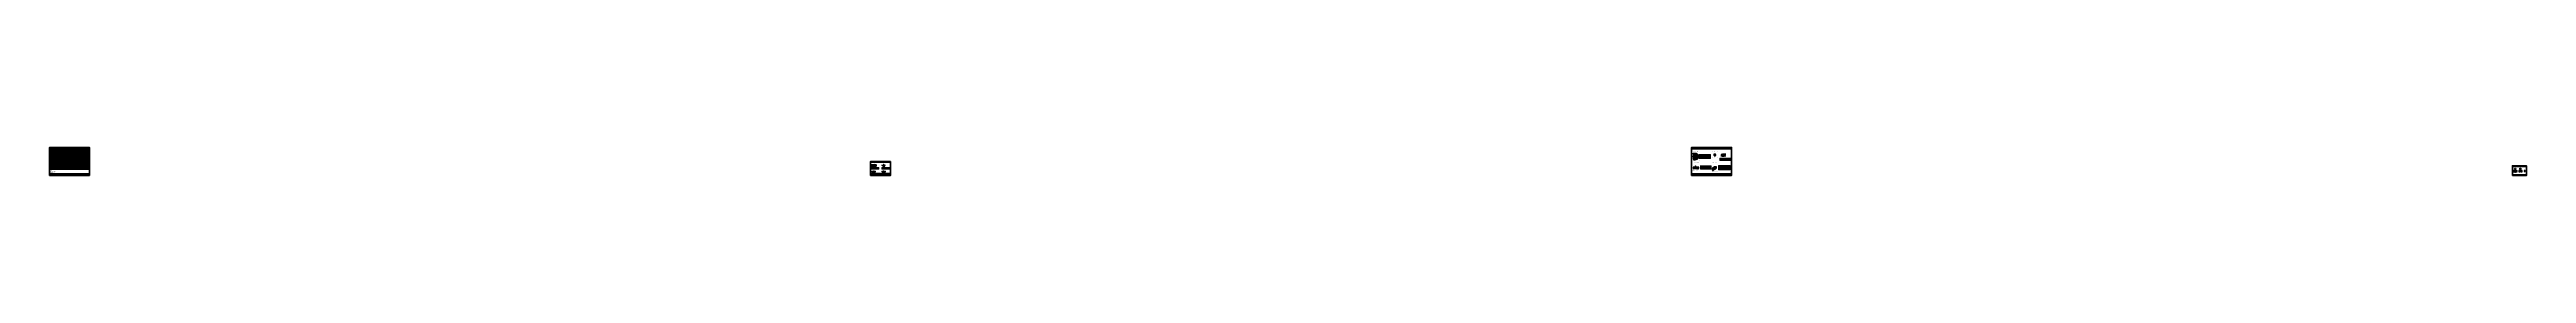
# Model space of a CAD drawing. Header units: millimetres. Extents: x 50 to 612415, y 2 to 4150.
# Drawn here: x 420005 to 456208, y 2 to 415 of the extents above; entities that cross this region are included whole.
import ezdxf

# ---------------------------------------------------------------- set-up
doc = ezdxf.new("R2010")
doc.units = ezdxf.units.MM
doc.linetypes.add('CENTER', pattern=[5.08, 3.175, -0.635, 0.635, -0.635])
doc.linetypes.add('DASHED', pattern=[1.524, 1.27, -0.254])
for name, color, linetype, lineweight in [('CENTER', 8, 'CENTER', 13), ('DIM', 7, 'Continuous', 13), ('FRAME', 7, 'Continuous', 35), ('HATCH', 8, 'Continuous', 9), ('HIDDEN', 8, 'DASHED', 13), ('NOTE', 7, 'Continuous', 18), ('OUTLINE', 7, 'Continuous', 25)]:
    doc.layers.add(name, color=color, linetype=linetype, lineweight=lineweight)
doc.styles.add('CN', font='Arial Unicode.ttf')
doc.dimstyles.new('D0_5_A2', dxfattribs={"dimtxt": 1.8, "dimasz": 1.1, "dimexe": 0.6, "dimexo": 0.5, "dimgap": 0.4, "dimtad": 1, "dimdsep": 46, "dimtxsty": 'CN', "dimcen": 2.5, "dimclrd": 7, "dimclre": 7, "dimclrt": 7, "dimazin": 3, "dimtfac": 1, "dimtmove": 0, "dimatfit": 3})
doc.dimstyles.new('D0_5_A3', dxfattribs={"dimtxt": 1.6, "dimasz": 1.1, "dimexe": 0.6, "dimexo": 0.5, "dimgap": 0.4, "dimtad": 1, "dimdsep": 46, "dimtxsty": 'CN', "dimcen": 2.5, "dimclrd": 7, "dimclre": 7, "dimclrt": 7, "dimazin": 3, "dimtfac": 1, "dimtmove": 0, "dimatfit": 3})
doc.dimstyles.new('D1_A2', dxfattribs={"dimtxt": 3.6, "dimasz": 2.2, "dimexe": 1.2, "dimexo": 1, "dimgap": 0.8, "dimtad": 1, "dimdsep": 46, "dimtxsty": 'CN', "dimcen": 2.5, "dimclrd": 7, "dimclre": 7, "dimclrt": 7, "dimazin": 3, "dimtfac": 1, "dimtmove": 0, "dimatfit": 3})

msp = doc.modelspace()

# ---------------------------------------------------------------- hatches: boundary and pattern name
at = {"layer": 'HATCH'}
h = msp.add_hatch(dxfattribs=at)
h.set_pattern_fill('ANSI31', scale=0.35, angle=45)
h.paths.add_polyline_path([(432016, 143), (432045, 143), (432045, 161), (432016, 161)])
h = msp.add_hatch(dxfattribs=at)
h.set_pattern_fill('ANSI31', scale=0.35, angle=45)
h.paths.add_polyline_path([(432025, 59.5), (432047.5, 59.5), (432047.5, 61.5), (432025, 61.5)])
h = msp.add_hatch(dxfattribs=at)
h.set_pattern_fill('ANSI31', scale=0.35, angle=135)
h.paths.add_polyline_path([(432025, 58.5), (432047.5, 58.5), (432047.5, 59.5), (432025, 59.5)])
h = msp.add_hatch(dxfattribs=at)
h.set_pattern_fill('ANSI31', scale=0.35, angle=45)
h.paths.add_polyline_path([(432025, 57), (432047.5, 57), (432047.5, 58.5), (432025, 58.5)])
h = msp.add_hatch(dxfattribs=at)
h.set_pattern_fill('ANSI31', scale=0.35, angle=135)
h.paths.add_polyline_path([(432026, 140), (432047.5, 140), (432047.5, 143), (432026, 143)])
h = msp.add_hatch(dxfattribs=at)
h.set_pattern_fill('ANSI31', scale=0.35, angle=45)
h.paths.add_polyline_path([(432045, 157), (432057, 157), (432057, 161), (432045, 161)])
h = msp.add_hatch(dxfattribs=at)
h.set_pattern_fill('ANSI31', scale=0.35, angle=45)
h.paths.add_polyline_path([(432045, 155), (432045.75, 155), (432045.75, 157), (432045, 157)])
h = msp.add_hatch(dxfattribs=at)
h.set_pattern_fill('ANSI31', scale=0.35, angle=135)
h.paths.add_polyline_path([(432054.5, 140), (432076, 140), (432076, 143), (432054.5, 143)])
h = msp.add_hatch(dxfattribs=at)
h.set_pattern_fill('ANSI31', scale=0.35, angle=45)
h.paths.add_polyline_path([(432054.5, 59.5), (432077, 59.5), (432077, 61.5), (432054.5, 61.5)])
h = msp.add_hatch(dxfattribs=at)
h.set_pattern_fill('ANSI31', scale=0.35, angle=135)
h.paths.add_polyline_path([(432054.5, 58.5), (432077, 58.5), (432077, 59.5), (432054.5, 59.5)])
h = msp.add_hatch(dxfattribs=at)
h.set_pattern_fill('ANSI31', scale=0.35, angle=45)
h.paths.add_polyline_path([(432054.5, 57), (432077, 57), (432077, 58.5), (432054.5, 58.5)])
h = msp.add_hatch(dxfattribs=at)
h.set_pattern_fill('ANSI31', scale=0.35, angle=45)
h.paths.add_polyline_path([(432056.25, 155), (432057, 155), (432057, 157), (432056.25, 157)])
h = msp.add_hatch(dxfattribs=at)
h.set_pattern_fill('ANSI31', scale=0.35, angle=45)
h.paths.add_polyline_path([(432057, 143), (432086, 143), (432086, 161), (432057, 161)])
h = msp.add_hatch(dxfattribs=at)
h.set_pattern_fill('ANSI31', scale=0.35, angle=135)
h.paths.add_polyline_path([(432170, 59), (432192.5, 59), (432192.5, 62), (432170, 62)])
h = msp.add_hatch(dxfattribs=at)
h.set_pattern_fill('ANSI31', scale=0.35, angle=45)
h.paths.add_polyline_path([(432170, 57), (432192.5, 57), (432192.5, 59), (432170, 59)])
h = msp.add_hatch(dxfattribs=at)
h.set_pattern_fill('ANSI31', scale=0.35, angle=45)
h.paths.add_polyline_path([(432176, 149), (432190.75, 149), (432190.75, 150.5), (432176, 150.5)])
h = msp.add_hatch(dxfattribs=at)
h.set_pattern_fill('ANSI31', scale=0.35, angle=135)
h.paths.add_polyline_path([(432199.5, 59), (432222, 59), (432222, 62), (432199.5, 62)])
h = msp.add_hatch(dxfattribs=at)
h.set_pattern_fill('ANSI31', scale=0.35, angle=45)
h.paths.add_polyline_path([(432199.5, 57), (432222, 57), (432222, 59), (432199.5, 59)])
h = msp.add_hatch(dxfattribs=at)
h.set_pattern_fill('ANSI31', scale=0.35, angle=45)
h.paths.add_polyline_path([(432201.25, 149), (432216, 149), (432216, 150.5), (432201.25, 150.5)])
h = msp.add_hatch(dxfattribs=at)
h.set_pattern_fill('ANSI31', scale=0.7, angle=45)
h.paths.add_polyline_path([(444027, 113.5), (444055.2, 113.5), (444055.2, 125), (444027, 125)])
h = msp.add_hatch(dxfattribs=at)
h.set_pattern_fill('ANSI31', scale=0.7, angle=45)
h.paths.add_polyline_path([(444027, 107), (444067, 107), (444067, 113.5), (444027, 113.5)])
h = msp.add_hatch(dxfattribs=at)
h.set_pattern_fill('ANSI31', scale=0.7, angle=45)
h.paths.add_polyline_path([(444065.2, 113.5), (444067, 113.5), (444067, 125), (444065.2, 125)])
h = msp.add_hatch(dxfattribs=at)
h.set_pattern_fill('ANSI31', scale=0.7, angle=45)
h.paths.add_polyline_path([(444069, 113.5), (444070.8, 113.5), (444070.8, 125), (444069, 125)])
h = msp.add_hatch(dxfattribs=at)
h.set_pattern_fill('ANSI31', scale=0.7, angle=45)
h.paths.add_polyline_path([(444069, 107), (444109, 107), (444109, 113.5), (444069, 113.5)])
h = msp.add_hatch(dxfattribs=at)
h.set_pattern_fill('ANSI31', scale=0.7, angle=45)
h.paths.add_polyline_path([(444080.8, 113.5), (444109, 113.5), (444109, 125), (444080.8, 125)])
h = msp.add_hatch(dxfattribs=at)
h.set_pattern_fill('ANSI31', scale=0.7, angle=135)
h.paths.add_polyline_path([(444328, 109.5), (444352, 109.5), (444352, 111.73), (444328, 111.73)])
h = msp.add_hatch(dxfattribs=at)
h.set_pattern_fill('ANSI31', scale=0.7, angle=45)
h.paths.add_polyline_path([(444433, 292), (444495, 292), (444495, 293.5), (444433, 293.5)])
h = msp.add_hatch(dxfattribs=at)
h.set_pattern_fill('ANSI31', scale=0.7, angle=135)
h.paths.add_polyline_path([(444492, 309.8), (444504, 309.8), (444504, 311.3), (444492, 311.3)])
h = msp.add_hatch(dxfattribs=at)
h.set_pattern_fill('ANSI31', scale=0.35, angle=135)
h.paths.add_polyline_path([(456017, 60), (456035, 60), (456035, 78), (456017, 78)])
h = msp.add_hatch(dxfattribs=at)
h.set_pattern_fill('ANSI31', scale=0.35, angle=45)
h.paths.add_polyline_path([(456036, 62), (456035, 62), (456035, 78), (456033, 78), (456033, 80), (456036, 80)])
h = msp.add_hatch(dxfattribs=at)
h.set_pattern_fill('ANSI31', scale=0.35, angle=45)
h.paths.add_polyline_path([(456048, 62), (456049, 62), (456049, 78), (456051, 78), (456051, 80), (456048, 80)])
h = msp.add_hatch(dxfattribs=at)
h.set_pattern_fill('ANSI31', scale=0.35, angle=135)
h.paths.add_polyline_path([(456049, 60), (456067, 60), (456067, 78), (456049, 78)])
h = msp.add_hatch(dxfattribs=at)
h.set_pattern_fill('ANSI31', scale=0.35, angle=135)
h.paths.add_polyline_path([(456094, 60), (456112, 60), (456112, 78), (456094, 78)])
h = msp.add_hatch(dxfattribs=at)
h.set_pattern_fill('ANSI31', scale=0.35, angle=45)
h.paths.add_polyline_path([(456113, 62), (456112, 62), (456112, 78), (456110, 78), (456110, 80), (456113, 80)])
h = msp.add_hatch(dxfattribs=at)
h.set_pattern_fill('ANSI31', scale=0.35, angle=45)
h.paths.add_polyline_path([(456125, 62), (456126, 62), (456126, 78), (456128, 78), (456128, 80), (456125, 80)])
h = msp.add_hatch(dxfattribs=at)
h.set_pattern_fill('ANSI31', scale=0.35, angle=135)
h.paths.add_polyline_path([(456126, 60), (456144, 60), (456144, 78), (456126, 78)])

# ---------------------------------------------------------------- linework, layer by layer
at = {"layer": 'CENTER'}
for p, q in [((432008.5, 147), (432093.5, 147)), ((432019.5, 61), (432082.5, 61)), ((432051, 124.5), (432051, 169.5)), ((432051, 48.5), (432051, 73.5)), ((432164.5, 61), (432227.5, 61)), ((432167, 153), (432225, 153)), ((432175, 148), (432217, 148)), ((432196, 138), (432196, 168)), ((432196, 48.5), (432196, 73.5)), ((444019, 282.5), (444085, 282.5)), ((444052, 238), (444052, 327)), ((444060.2, 104), (444060.2, 135)), ((444075.8, 104), (444075.8, 135)), ((444315.5, 98.5), (444327.5, 98.5)), ((444315.5, 85.5), (444327.5, 85.5)), ((444324, 302), (444366, 302)), ((444345, 281), (444345, 323)), ((444502, 284), (444502, 322)), ((456014, 71), (456070, 71)), ((456028, 103), (456056, 103)), ((456042, 89), (456042, 117)), ((456042, 54), (456042, 88)), ((456091, 71), (456147, 71)), ((456105, 103), (456133, 103)), ((456119, 89), (456119, 117)), ((456119, 54), (456119, 88)), ((456181, 57), (456181, 86))]:
    msp.add_line(p, q, dxfattribs=at)
at = {"layer": 'DIM'}
for points in [[(420015, 377.5), (420044, 377.5), (420044, 388), (420015, 388)], [(420015, 367), (420044, 367), (420044, 377.5), (420015, 377.5)], [(420015, 356.5), (420044, 356.5), (420044, 367), (420015, 367)], [(420044, 377.5), (420155, 377.5), (420155, 388), (420044, 388)], [(420044, 367), (420155, 367), (420155, 377.5), (420044, 377.5)], [(420044, 356.5), (420155, 356.5), (420155, 367), (420044, 367)], [(420155, 377.5), (420326, 377.5), (420326, 388), (420155, 388)], [(420155, 367), (420326, 367), (420326, 377.5), (420155, 377.5)], [(420155, 356.5), (420326, 356.5), (420326, 367), (420155, 367)], [(420326, 377.5), (420360, 377.5), (420360, 388), (420326, 388)], [(420326, 367), (420360, 367), (420360, 377.5), (420326, 377.5)], [(420326, 356.5), (420360, 356.5), (420360, 367), (420326, 367)], [(420360, 377.5), (420395, 377.5), (420395, 388), (420360, 388)], [(420360, 367), (420395, 367), (420395, 377.5), (420360, 377.5)], [(420360, 356.5), (420395, 356.5), (420395, 367), (420360, 367)], [(420395, 377.5), (420574, 377.5), (420574, 388), (420395, 388)], [(420395, 367), (420574, 367), (420574, 377.5), (420395, 377.5)], [(420395, 356.5), (420574, 356.5), (420574, 367), (420395, 367)], [(420015, 346), (420044, 346), (420044, 356.5), (420015, 356.5)], [(420015, 335.5), (420044, 335.5), (420044, 346), (420015, 346)], [(420015, 325), (420044, 325), (420044, 335.5), (420015, 335.5)], [(420015, 314.5), (420044, 314.5), (420044, 325), (420015, 325)], [(420015, 304), (420044, 304), (420044, 314.5), (420015, 314.5)], [(420015, 293.5), (420044, 293.5), (420044, 304), (420015, 304)], [(420015, 283), (420044, 283), (420044, 293.5), (420015, 293.5)], [(420015, 272.5), (420044, 272.5), (420044, 283), (420015, 283)], [(420015, 262), (420044, 262), (420044, 272.5), (420015, 272.5)], [(420015, 251.5), (420044, 251.5), (420044, 262), (420015, 262)], [(420015, 241), (420044, 241), (420044, 251.5), (420015, 251.5)], [(420015, 230.5), (420044, 230.5), (420044, 241), (420015, 241)], [(420015, 220), (420044, 220), (420044, 230.5), (420015, 230.5)], [(420015, 209.5), (420044, 209.5), (420044, 220), (420015, 220)], [(420015, 199), (420044, 199), (420044, 209.5), (420015, 209.5)], [(420015, 188.5), (420044, 188.5), (420044, 199), (420015, 199)], [(420015, 178), (420044, 178), (420044, 188.5), (420015, 188.5)], [(420015, 167.5), (420044, 167.5), (420044, 178), (420015, 178)], [(420015, 157), (420044, 157), (420044, 167.5), (420015, 167.5)], [(420015, 146.5), (420044, 146.5), (420044, 157), (420015, 157)], [(420015, 136), (420044, 136), (420044, 146.5), (420015, 146.5)], [(420015, 125.5), (420044, 125.5), (420044, 136), (420015, 136)], [(420015, 115), (420044, 115), (420044, 125.5), (420015, 125.5)], [(420015, 104.5), (420044, 104.5), (420044, 115), (420015, 115)], [(420015, 94), (420044, 94), (420044, 104.5), (420015, 104.5)], [(420044, 346), (420155, 346), (420155, 356.5), (420044, 356.5)], [(420044, 335.5), (420155, 335.5), (420155, 346), (420044, 346)], [(420044, 325), (420155, 325), (420155, 335.5), (420044, 335.5)], [(420044, 314.5), (420155, 314.5), (420155, 325), (420044, 325)], [(420044, 304), (420155, 304), (420155, 314.5), (420044, 314.5)], [(420044, 293.5), (420155, 293.5), (420155, 304), (420044, 304)], [(420044, 283), (420155, 283), (420155, 293.5), (420044, 293.5)], [(420044, 272.5), (420155, 272.5), (420155, 283), (420044, 283)], [(420044, 262), (420155, 262), (420155, 272.5), (420044, 272.5)], [(420044, 251.5), (420155, 251.5), (420155, 262), (420044, 262)], [(420044, 241), (420155, 241), (420155, 251.5), (420044, 251.5)], [(420044, 230.5), (420155, 230.5), (420155, 241), (420044, 241)], [(420044, 220), (420155, 220), (420155, 230.5), (420044, 230.5)], [(420044, 209.5), (420155, 209.5), (420155, 220), (420044, 220)], [(420044, 199), (420155, 199), (420155, 209.5), (420044, 209.5)], [(420044, 188.5), (420155, 188.5), (420155, 199), (420044, 199)], [(420044, 178), (420155, 178), (420155, 188.5), (420044, 188.5)], [(420044, 167.5), (420155, 167.5), (420155, 178), (420044, 178)], [(420044, 157), (420155, 157), (420155, 167.5), (420044, 167.5)], [(420044, 146.5), (420155, 146.5), (420155, 157), (420044, 157)], [(420044, 136), (420155, 136), (420155, 146.5), (420044, 146.5)], [(420044, 125.5), (420155, 125.5), (420155, 136), (420044, 136)], [(420044, 115), (420155, 115), (420155, 125.5), (420044, 125.5)], [(420044, 104.5), (420155, 104.5), (420155, 115), (420044, 115)], [(420044, 94), (420155, 94), (420155, 104.5), (420044, 104.5)], [(420155, 346), (420326, 346), (420326, 356.5), (420155, 356.5)], [(420155, 335.5), (420326, 335.5), (420326, 346), (420155, 346)], [(420155, 325), (420326, 325), (420326, 335.5), (420155, 335.5)], [(420155, 314.5), (420326, 314.5), (420326, 325), (420155, 325)], [(420155, 304), (420326, 304), (420326, 314.5), (420155, 314.5)], [(420155, 293.5), (420326, 293.5), (420326, 304), (420155, 304)], [(420155, 283), (420326, 283), (420326, 293.5), (420155, 293.5)], [(420155, 272.5), (420326, 272.5), (420326, 283), (420155, 283)], [(420155, 262), (420326, 262), (420326, 272.5), (420155, 272.5)], [(420155, 251.5), (420326, 251.5), (420326, 262), (420155, 262)], [(420155, 241), (420326, 241), (420326, 251.5), (420155, 251.5)], [(420155, 230.5), (420326, 230.5), (420326, 241), (420155, 241)], [(420155, 220), (420326, 220), (420326, 230.5), (420155, 230.5)], [(420155, 209.5), (420326, 209.5), (420326, 220), (420155, 220)], [(420155, 199), (420326, 199), (420326, 209.5), (420155, 209.5)], [(420155, 188.5), (420326, 188.5), (420326, 199), (420155, 199)], [(420155, 178), (420326, 178), (420326, 188.5), (420155, 188.5)], [(420155, 167.5), (420326, 167.5), (420326, 178), (420155, 178)], [(420155, 157), (420326, 157), (420326, 167.5), (420155, 167.5)], [(420155, 146.5), (420326, 146.5), (420326, 157), (420155, 157)], [(420155, 136), (420326, 136), (420326, 146.5), (420155, 146.5)], [(420155, 125.5), (420326, 125.5), (420326, 136), (420155, 136)], [(420155, 115), (420326, 115), (420326, 125.5), (420155, 125.5)], [(420155, 104.5), (420326, 104.5), (420326, 115), (420155, 115)], [(420155, 94), (420326, 94), (420326, 104.5), (420155, 104.5)], [(420326, 346), (420360, 346), (420360, 356.5), (420326, 356.5)], [(420326, 335.5), (420360, 335.5), (420360, 346), (420326, 346)], [(420326, 325), (420360, 325), (420360, 335.5), (420326, 335.5)], [(420326, 314.5), (420360, 314.5), (420360, 325), (420326, 325)], [(420326, 304), (420360, 304), (420360, 314.5), (420326, 314.5)], [(420326, 293.5), (420360, 293.5), (420360, 304), (420326, 304)], [(420326, 283), (420360, 283), (420360, 293.5), (420326, 293.5)], [(420326, 272.5), (420360, 272.5), (420360, 283), (420326, 283)], [(420326, 262), (420360, 262), (420360, 272.5), (420326, 272.5)], [(420326, 251.5), (420360, 251.5), (420360, 262), (420326, 262)], [(420326, 241), (420360, 241), (420360, 251.5), (420326, 251.5)], [(420326, 230.5), (420360, 230.5), (420360, 241), (420326, 241)], [(420326, 220), (420360, 220), (420360, 230.5), (420326, 230.5)], [(420326, 209.5), (420360, 209.5), (420360, 220), (420326, 220)], [(420326, 199), (420360, 199), (420360, 209.5), (420326, 209.5)], [(420326, 188.5), (420360, 188.5), (420360, 199), (420326, 199)], [(420326, 178), (420360, 178), (420360, 188.5), (420326, 188.5)], [(420326, 167.5), (420360, 167.5), (420360, 178), (420326, 178)], [(420326, 157), (420360, 157), (420360, 167.5), (420326, 167.5)], [(420326, 146.5), (420360, 146.5), (420360, 157), (420326, 157)], [(420326, 136), (420360, 136), (420360, 146.5), (420326, 146.5)], [(420326, 125.5), (420360, 125.5), (420360, 136), (420326, 136)], [(420326, 115), (420360, 115), (420360, 125.5), (420326, 125.5)], [(420326, 104.5), (420360, 104.5), (420360, 115), (420326, 115)], [(420326, 94), (420360, 94), (420360, 104.5), (420326, 104.5)], [(420360, 346), (420395, 346), (420395, 356.5), (420360, 356.5)], [(420360, 335.5), (420395, 335.5), (420395, 346), (420360, 346)], [(420360, 325), (420395, 325), (420395, 335.5), (420360, 335.5)], [(420360, 314.5), (420395, 314.5), (420395, 325), (420360, 325)], [(420360, 304), (420395, 304), (420395, 314.5), (420360, 314.5)], [(420360, 293.5), (420395, 293.5), (420395, 304), (420360, 304)], [(420360, 283), (420395, 283), (420395, 293.5), (420360, 293.5)], [(420360, 272.5), (420395, 272.5), (420395, 283), (420360, 283)], [(420360, 262), (420395, 262), (420395, 272.5), (420360, 272.5)], [(420360, 251.5), (420395, 251.5), (420395, 262), (420360, 262)], [(420360, 241), (420395, 241), (420395, 251.5), (420360, 251.5)], [(420360, 230.5), (420395, 230.5), (420395, 241), (420360, 241)], [(420360, 220), (420395, 220), (420395, 230.5), (420360, 230.5)], [(420360, 209.5), (420395, 209.5), (420395, 220), (420360, 220)], [(420360, 199), (420395, 199), (420395, 209.5), (420360, 209.5)], [(420360, 188.5), (420395, 188.5), (420395, 199), (420360, 199)], [(420360, 178), (420395, 178), (420395, 188.5), (420360, 188.5)], [(420360, 167.5), (420395, 167.5), (420395, 178), (420360, 178)], [(420360, 157), (420395, 157), (420395, 167.5), (420360, 167.5)], [(420360, 146.5), (420395, 146.5), (420395, 157), (420360, 157)], [(420360, 136), (420395, 136), (420395, 146.5), (420360, 146.5)], [(420360, 125.5), (420395, 125.5), (420395, 136), (420360, 136)], [(420360, 115), (420395, 115), (420395, 125.5), (420360, 125.5)], [(420360, 104.5), (420395, 104.5), (420395, 115), (420360, 115)], [(420360, 94), (420395, 94), (420395, 104.5), (420360, 104.5)], [(420395, 346), (420574, 346), (420574, 356.5), (420395, 356.5)], [(420395, 335.5), (420574, 335.5), (420574, 346), (420395, 346)], [(420395, 325), (420574, 325), (420574, 335.5), (420395, 335.5)], [(420395, 314.5), (420574, 314.5), (420574, 325), (420395, 325)], [(420395, 304), (420574, 304), (420574, 314.5), (420395, 314.5)], [(420395, 293.5), (420574, 293.5), (420574, 304), (420395, 304)], [(420395, 283), (420574, 283), (420574, 293.5), (420395, 293.5)], [(420395, 272.5), (420574, 272.5), (420574, 283), (420395, 283)], [(420395, 262), (420574, 262), (420574, 272.5), (420395, 272.5)], [(420395, 251.5), (420574, 251.5), (420574, 262), (420395, 262)], [(420395, 241), (420574, 241), (420574, 251.5), (420395, 251.5)], [(420395, 230.5), (420574, 230.5), (420574, 241), (420395, 241)], [(420395, 220), (420574, 220), (420574, 230.5), (420395, 230.5)], [(420395, 209.5), (420574, 209.5), (420574, 220), (420395, 220)], [(420395, 199), (420574, 199), (420574, 209.5), (420395, 209.5)], [(420395, 188.5), (420574, 188.5), (420574, 199), (420395, 199)], [(420395, 178), (420574, 178), (420574, 188.5), (420395, 188.5)], [(420395, 167.5), (420574, 167.5), (420574, 178), (420395, 178)], [(420395, 157), (420574, 157), (420574, 167.5), (420395, 167.5)], [(420395, 146.5), (420574, 146.5), (420574, 157), (420395, 157)], [(420395, 136), (420574, 136), (420574, 146.5), (420395, 146.5)], [(420395, 125.5), (420574, 125.5), (420574, 136), (420395, 136)], [(420395, 115), (420574, 115), (420574, 125.5), (420395, 125.5)], [(420395, 104.5), (420574, 104.5), (420574, 115), (420395, 115)], [(420395, 94), (420574, 94), (420574, 104.5), (420395, 104.5)], [(432016, 114.5), (432053, 114.5), (432053, 119), (432016, 119)], [(432016, 110), (432053, 110), (432053, 114.5), (432016, 114.5)], [(432016, 105.5), (432053, 105.5), (432053, 110), (432016, 110)], [(432016, 101), (432053, 101), (432053, 105.5), (432016, 105.5)], [(432016, 96.5), (432053, 96.5), (432053, 101), (432016, 101)], [(432019, 33.5), (432055, 33.5), (432055, 38), (432019, 38)], [(432019, 29), (432055, 29), (432055, 33.5), (432019, 33.5)], [(432019, 24.5), (432055, 24.5), (432055, 29), (432019, 29)], [(432019, 20), (432055, 20), (432055, 24.5), (432019, 24.5)], [(432053, 114.5), (432127, 114.5), (432127, 119), (432053, 119)], [(432053, 110), (432127, 110), (432127, 114.5), (432053, 114.5)], [(432053, 105.5), (432127, 105.5), (432127, 110), (432053, 110)], [(432053, 101), (432127, 101), (432127, 105.5), (432053, 105.5)], [(432053, 96.5), (432127, 96.5), (432127, 101), (432053, 101)], [(432055, 33.5), (432148, 33.5), (432148, 38), (432055, 38)], [(432055, 29), (432148, 29), (432148, 33.5), (432055, 33.5)], [(432055, 24.5), (432148, 24.5), (432148, 29), (432055, 29)], [(432055, 20), (432148, 20), (432148, 24.5), (432055, 24.5)], [(432164, 33.5), (432200, 33.5), (432200, 38), (432164, 38)], [(432164, 29), (432200, 29), (432200, 33.5), (432164, 33.5)], [(432164, 24.5), (432200, 24.5), (432200, 29), (432164, 29)], [(432164, 20), (432200, 20), (432200, 24.5), (432164, 24.5)], [(432172, 114.5), (432209, 114.5), (432209, 119), (432172, 119)], [(432172, 110), (432209, 110), (432209, 114.5), (432172, 114.5)], [(432172, 105.5), (432209, 105.5), (432209, 110), (432172, 110)], [(432172, 101), (432209, 101), (432209, 105.5), (432172, 105.5)], [(432172, 96.5), (432209, 96.5), (432209, 101), (432172, 101)], [(432200, 33.5), (432293, 33.5), (432293, 38), (432200, 38)], [(432200, 29), (432293, 29), (432293, 33.5), (432200, 33.5)], [(432200, 24.5), (432293, 24.5), (432293, 29), (432200, 29)], [(432200, 20), (432293, 20), (432293, 24.5), (432200, 24.5)], [(432209, 114.5), (432290, 114.5), (432290, 119), (432209, 119)], [(432209, 110), (432290, 110), (432290, 114.5), (432209, 114.5)], [(432209, 105.5), (432290, 105.5), (432290, 110), (432209, 110)], [(432209, 101), (432290, 101), (432290, 105.5), (432209, 105.5)], [(432209, 96.5), (432290, 96.5), (432290, 101), (432209, 101)], [(444113, 298), (444170, 298), (444170, 309), (444113, 309)], [(444113, 287), (444170, 287), (444170, 298), (444113, 298)], [(444113, 276), (444170, 276), (444170, 287), (444113, 287)], [(444113, 265), (444170, 265), (444170, 276), (444113, 276)], [(444113, 254), (444170, 254), (444170, 265), (444113, 265)], [(444137, 135), (444192, 135), (444192, 145), (444137, 145)], [(444137, 125), (444192, 125), (444192, 135), (444137, 135)], [(444137, 115), (444192, 115), (444192, 125), (444137, 125)], [(444137, 105), (444192, 105), (444192, 115), (444137, 115)], [(444137, 95), (444192, 95), (444192, 105), (444137, 105)], [(444170, 298), (444283, 298), (444283, 309), (444170, 309)], [(444170, 287), (444283, 287), (444283, 298), (444170, 298)], [(444170, 276), (444283, 276), (444283, 287), (444170, 287)], [(444170, 265), (444283, 265), (444283, 276), (444170, 276)], [(444170, 254), (444283, 254), (444283, 265), (444170, 265)], [(444192, 135), (444292, 135), (444292, 145), (444192, 145)], [(444192, 125), (444292, 125), (444292, 135), (444192, 135)], [(444192, 115), (444292, 115), (444292, 125), (444192, 125)], [(444192, 105), (444292, 105), (444292, 115), (444192, 115)], [(444192, 95), (444292, 95), (444292, 105), (444192, 105)], [(444398, 139), (444455, 139), (444455, 149), (444398, 149)], [(444398, 129), (444455, 129), (444455, 139), (444398, 139)], [(444398, 119), (444455, 119), (444455, 129), (444398, 129)], [(444398, 109), (444455, 109), (444455, 119), (444398, 119)], [(444398, 99), (444455, 99), (444455, 109), (444398, 109)], [(444398, 89), (444455, 89), (444455, 99), (444398, 99)], [(444420, 248), (444474, 248), (444474, 257), (444420, 257)], [(444420, 239), (444474, 239), (444474, 248), (444420, 248)], [(444420, 230), (444474, 230), (444474, 239), (444420, 239)], [(444420, 221), (444474, 221), (444474, 230), (444420, 230)], [(444455, 139), (444567, 139), (444567, 149), (444455, 149)], [(444455, 129), (444567, 129), (444567, 139), (444455, 139)], [(444455, 119), (444567, 119), (444567, 129), (444455, 129)], [(444455, 109), (444567, 109), (444567, 119), (444455, 119)], [(444455, 99), (444567, 99), (444567, 109), (444455, 109)], [(444455, 89), (444567, 89), (444567, 99), (444455, 99)], [(444474, 248), (444578, 248), (444578, 257), (444474, 257)], [(444474, 239), (444578, 239), (444578, 248), (444474, 248)], [(444474, 230), (444578, 230), (444578, 239), (444474, 239)], [(444474, 221), (444578, 221), (444578, 230), (444474, 230)]]:
    msp.add_lwpolyline(points, close=True, dxfattribs=at)
at = {"layer": 'FRAME'}
for p, q in [((420005, 395), (420589, 395)), ((444005, 395), (444589, 395)), ((420005, 31), (420589, 31)), ((420115, 5), (420115, 31)), ((420230, 5), (420230, 31)), ((420529, 5), (420529, 31)), ((432002.5, 197.5), (432294.5, 197.5)), ((432002.5, 15.5), (432294.5, 15.5)), ((432057.5, 2.5), (432057.5, 15.5)), ((432115, 2.5), (432115, 15.5)), ((432264.5, 2.5), (432264.5, 15.5)), ((444005, 31), (444589, 31)), ((444115, 5), (444115, 31)), ((444230, 5), (444230, 31)), ((444529, 5), (444529, 31)), ((456002.5, 136), (456207.5, 136)), ((456002.5, 15.5), (456207.5, 15.5)), ((456057.5, 2.5), (456057.5, 15.5)), ((456115, 2.5), (456115, 15.5)), ((456177.5, 2.5), (456177.5, 15.5))]:
    msp.add_line(p, q, dxfattribs=at)
for points in [[(420005, 5), (420589, 5), (420589, 415), (420005, 415)], [(444005, 5), (444589, 5), (444589, 415), (444005, 415)], [(432002.5, 2.5), (432294.5, 2.5), (432294.5, 207.5), (432002.5, 207.5)], [(456002.5, 2.5), (456207.5, 2.5), (456207.5, 146), (456002.5, 146)]]:
    msp.add_lwpolyline(points, close=True, dxfattribs=at)
at = {"layer": 'HIDDEN'}
for p, q in [((432048, 143), (432048, 155)), ((432054, 143), (432054, 155))]:
    msp.add_line(p, q, dxfattribs=at)
for centre, radius in [((444345, 302), 14), ((456119, 103), 6)]:
    msp.add_circle(centre, radius, dxfattribs=at)
at = {"layer": 'OUTLINE'}
msp.add_line((444060.2, 125), (444075.8, 125), dxfattribs=at)
for points in [[(432016, 143), (432045, 143), (432045, 161), (432016, 161)], [(432025, 59.5), (432047.5, 59.5), (432047.5, 61.5), (432025, 61.5)], [(432025, 58.5), (432047.5, 58.5), (432047.5, 59.5), (432025, 59.5)], [(432025, 57), (432047.5, 57), (432047.5, 58.5), (432025, 58.5)], [(432026, 140), (432047.5, 140), (432047.5, 143), (432026, 143)], [(432045, 157), (432057, 157), (432057, 161), (432045, 161)], [(432045, 155), (432045.75, 155), (432045.75, 157), (432045, 157)], [(432045, 143), (432057, 143), (432057, 155), (432045, 155)], [(432045, 138.4), (432057, 138.4), (432057, 140), (432045, 140)], [(432046, 132.4), (432056, 132.4), (432056, 138.4), (432046, 138.4)], [(432046, 61.5), (432056, 61.5), (432056, 65.5), (432046, 65.5)], [(432046.75, 52), (432055.25, 52), (432055.25, 57), (432046.75, 57)], [(432048, 138.4), (432054, 138.4), (432054, 150.4), (432048, 150.4)], [(432048.5, 61), (432053.5, 61), (432053.5, 65), (432048.5, 65)], [(432049.05, 57), (432052.95, 57), (432052.95, 61), (432049.05, 61)], [(432054.5, 140), (432076, 140), (432076, 143), (432054.5, 143)], [(432054.5, 59.5), (432077, 59.5), (432077, 61.5), (432054.5, 61.5)], [(432054.5, 58.5), (432077, 58.5), (432077, 59.5), (432054.5, 59.5)], [(432054.5, 57), (432077, 57), (432077, 58.5), (432054.5, 58.5)], [(432056.25, 155), (432057, 155), (432057, 157), (432056.25, 157)], [(432057, 143), (432086, 143), (432086, 161), (432057, 161)], [(432170, 59), (432192.5, 59), (432192.5, 62), (432170, 62)], [(432170, 57), (432192.5, 57), (432192.5, 59), (432170, 59)], [(432176, 149), (432190.75, 149), (432190.75, 150.5), (432176, 150.5)], [(432186, 143), (432206, 143), (432206, 149), (432186, 149)], [(432189, 150.5), (432203, 150.5), (432203, 157), (432189, 157)], [(432191, 62), (432201, 62), (432201, 66), (432191, 66)], [(432191.75, 52), (432200.25, 52), (432200.25, 57), (432191.75, 57)], [(432192, 149), (432200, 149), (432200, 164), (432192, 164)], [(432193.5, 61), (432198.5, 61), (432198.5, 65), (432193.5, 65)], [(432194.05, 57), (432197.95, 57), (432197.95, 61), (432194.05, 61)], [(432199.5, 59), (432222, 59), (432222, 62), (432199.5, 62)], [(432199.5, 57), (432222, 57), (432222, 59), (432199.5, 59)], [(432201.25, 149), (432216, 149), (432216, 150.5), (432201.25, 150.5)], [(444027, 245), (444077, 245), (444077, 320), (444027, 320)], [(444027, 113.5), (444055.2, 113.5), (444055.2, 125), (444027, 125)], [(444027, 107), (444067, 107), (444067, 113.5), (444027, 113.5)], [(444049, 245), (444055, 245), (444055, 320), (444049, 320)], [(444055.2, 113.5), (444065.2, 113.5), (444065.2, 125), (444055.2, 125)], [(444065.2, 113.5), (444067, 113.5), (444067, 125), (444065.2, 125)], [(444069, 113.5), (444070.8, 113.5), (444070.8, 125), (444069, 125)], [(444069, 107), (444109, 107), (444109, 113.5), (444069, 113.5)], [(444070.8, 113.5), (444080.8, 113.5), (444080.8, 125), (444070.8, 125)], [(444080.8, 113.5), (444109, 113.5), (444109, 125), (444080.8, 125)], [(444310, 77), (444325, 77), (444325, 115), (444310, 115)], [(444325, 79.5), (444327.5, 79.5), (444327.5, 107), (444355, 107), (444355, 109.5), (444325, 109.5)], [(444328, 111.73), (444371, 111.73), (444371, 129.73), (444328, 129.73)], [(444328, 109.5), (444352, 109.5), (444352, 111.73), (444328, 111.73)], [(444355.024, 307.107), (444354.933, 307.282), (444354.839, 307.454), (444354.743, 307.625), (444354.643, 307.794), (444354.541, 307.962), (444354.435, 308.127), (444354.327, 308.291), (444354.215, 308.453), (444354.101, 308.613), (444353.985, 308.77), (444353.865, 308.926), (444353.743, 309.08), (444353.618, 309.231), (444353.49, 309.381), (444353.36, 309.528), (444353.228, 309.672), (444353.093, 309.815), (444352.955, 309.955), (444352.815, 310.093), (444352.672, 310.228), (444352.528, 310.36), (444352.381, 310.49), (444352.231, 310.618), (444352.08, 310.743), (444351.926, 310.865), (444351.77, 310.985), (444351.613, 311.101), (444351.453, 311.215), (444351.291, 311.327), (444351.127, 311.435), (444350.962, 311.541), (444350.794, 311.643), (444350.625, 311.743), (444350.454, 311.839), (444350.282, 311.933), (444350.107, 312.024), (444339.893, 312.024), (444339.718, 311.933), (444339.546, 311.839), (444339.375, 311.743), (444339.206, 311.643), (444339.038, 311.541), (444338.873, 311.435), (444338.709, 311.327), (444338.547, 311.215), (444338.387, 311.101), (444338.23, 310.985), (444338.074, 310.865), (444337.92, 310.743), (444337.769, 310.618), (444337.619, 310.49), (444337.472, 310.36), (444337.328, 310.228), (444337.185, 310.093), (444337.045, 309.955), (444336.907, 309.815), (444336.772, 309.672), (444336.64, 309.528), (444336.51, 309.381), (444336.382, 309.231), (444336.257, 309.08), (444336.135, 308.926), (444336.015, 308.77), (444335.899, 308.613), (444335.785, 308.453), (444335.673, 308.291), (444335.565, 308.127), (444335.459, 307.962), (444335.357, 307.794), (444335.257, 307.625), (444335.161, 307.454), (444335.067, 307.282), (444334.976, 307.107), (444334.976, 296.893), (444335.067, 296.718), (444335.161, 296.546), (444335.257, 296.375), (444335.357, 296.206), (444335.459, 296.038), (444335.565, 295.873), (444335.673, 295.709), (444335.785, 295.547), (444335.899, 295.387), (444336.015, 295.23), (444336.135, 295.074), (444336.257, 294.92), (444336.382, 294.769), (444336.51, 294.619), (444336.64, 294.472), (444336.772, 294.328), (444336.907, 294.185), (444337.045, 294.045), (444337.185, 293.907), (444337.328, 293.772), (444337.472, 293.64), (444337.619, 293.51), (444337.769, 293.382), (444337.92, 293.257), (444338.074, 293.135), (444338.23, 293.015), (444338.387, 292.899), (444338.547, 292.785), (444338.709, 292.673), (444338.873, 292.565), (444339.038, 292.459), (444339.206, 292.357), (444339.375, 292.257), (444339.546, 292.161), (444339.718, 292.067), (444339.893, 291.976), (444350.107, 291.976), (444350.282, 292.067), (444350.454, 292.161), (444350.625, 292.257), (444350.794, 292.357), (444350.962, 292.459), (444351.127, 292.565), (444351.291, 292.673), (444351.453, 292.785), (444351.613, 292.899), (444351.77, 293.015), (444351.926, 293.135), (444352.08, 293.257), (444352.231, 293.382), (444352.381, 293.51), (444352.528, 293.64), (444352.672, 293.772), (444352.815, 293.907), (444352.955, 294.045), (444353.093, 294.185), (444353.228, 294.328), (444353.36, 294.472), (444353.49, 294.619), (444353.618, 294.769), (444353.743, 294.92), (444353.865, 295.074), (444353.985, 295.23), (444354.101, 295.387), (444354.215, 295.547), (444354.327, 295.709), (444354.435, 295.873), (444354.541, 296.038), (444354.643, 296.206), (444354.743, 296.375), (444354.839, 296.546), (444354.933, 296.718), (444355.024, 296.893)], [(444433, 292), (444495, 292), (444495, 293.5), (444433, 293.5)], [(444453, 288), (444481, 288), (444481, 292), (444453, 292)], [(444457, 293.5), (444477, 293.5), (444477, 308.5), (444457, 308.5)], [(444467, 311.5), (444502, 311.5), (444502, 314.5), (444467, 314.5)], [(444492, 309.8), (444504, 309.8), (444504, 311.3), (444492, 311.3)], [(456017, 60), (456035, 60), (456035, 78), (456017, 78)], [(456036, 62), (456035, 62), (456035, 78), (456033, 78), (456033, 80), (456036, 80)], [(456048, 62), (456049, 62), (456049, 78), (456051, 78), (456051, 80), (456048, 80)], [(456049, 60), (456067, 60), (456067, 78), (456049, 78)], [(456094, 60), (456112, 60), (456112, 78), (456094, 78)], [(456110, 80), (456128, 80), (456128, 82), (456110, 82)], [(456113, 62), (456112, 62), (456112, 78), (456110, 78), (456110, 80), (456113, 80)], [(456113, 71.6), (456114.5, 71.6), (456114.5, 80), (456113, 80)], [(456123.5, 71.6), (456125, 71.6), (456125, 80), (456123.5, 80)], [(456125, 62), (456126, 62), (456126, 78), (456128, 78), (456128, 80), (456125, 80)], [(456126, 60), (456144, 60), (456144, 78), (456126, 78)], [(456172, 78), (456190, 78), (456190, 80), (456172, 80)], [(456174, 62), (456188, 62), (456188, 78), (456174, 78)]]:
    msp.add_lwpolyline(points, close=True, dxfattribs=at)
for centre, radius in [((444033, 314.25), 1.9), ((444033, 250.75), 1.9), ((444071, 314.25), 1.9), ((444071, 250.75), 1.9), ((456042, 103), 9), ((456042, 103), 6), ((456119, 103), 9)]:
    msp.add_circle(centre, radius, dxfattribs=at)

# ---------------------------------------------------------------- texts
at = {"layer": 'NOTE', "attachment_point": 1, "style": 'CN'}
for s, insert, char_height, width in [('H01 成品五金｜型号、数量与接口索引', (420010, 410), 4.6, 484), ('本页件 H05/H06/B01/B03 等    |    装配 A03·P18    |    三维 V02·P06 / V04·P09    |    索引 I02·P02', (420012, 399), 3.6, 570), ('件号', (420017, 386), 3.6, 25), ('H01', (420017, 375.5), 3.6, 25), ('H02', (420017, 365), 3.6, 25), ('成品名称', (420046, 386), 3.6, 107), ('薄型调节脚', (420046, 375.5), 3.6, 107), ('M8六角焊接螺母', (420046, 365), 3.6, 107), ('TG-20', (420157, 375.5), 3.6, 167), ('采购型号', (420157, 386), 3.6, 167), ('DIN 929 M8 钢本色', (420157, 365), 3.6, 167), ('每桌', (420328, 386), 3.6, 30), ('8只', (420328, 375.5), 3.6, 30), ('8只', (420328, 365), 3.6, 30), ('图号', (420362, 386), 3.6, 31), ('H02', (420362, 375.5), 3.6, 31), ('H02', (420362, 365), 3.6, 31), ('接口', (420397, 386), 3.6, 175), ('φ20脚盘；外露5', (420397, 375.5), 3.6, 175), ('φ10.5 H11定位孔', (420397, 365), 3.6, 175), ('H01', (420499, 410), 4, 90), ('H03  检修门、工具锁与小翻盖安装接口', (444010, 410), 4.6, 484), ('本页件 H03/H04/H07/H12 等    |    装配 A03·P18    |    三维 V02·P06 / V04·P09    |    索引 I02·P02', (444012, 399), 3.6, 570), ('H03', (444499, 410), 4, 90), ('HW73005-L2000体验桌\\P制作深化 R03', (420010, 26), 3.6, 100), ('孔图与装配说明按本列图号查阅', (420016, 55), 3.6, 553), ('外购件按所列型号，到货首件配装', (420016, 62), 3.6, 553), ('采购控制', (420016, 78), 4.1, 553), ('数量按1张桌；包装量见采购清单', (420016, 69), 3.6, 553), ('H03', (420017, 354.5), 3.6, 25), ('H04', (420017, 344), 3.6, 25), ('H05', (420017, 333.5), 3.6, 25), ('H06', (420017, 323), 3.6, 25), ('H07', (420017, 312.5), 3.6, 25), ('H09', (420017, 302), 3.6, 25), ('H10', (420017, 291.5), 3.6, 25), ('H11', (420017, 281), 3.6, 25), ('H12', (420017, 270.5), 3.6, 25), ('H13', (420017, 260), 3.6, 25), ('H25', (420017, 249.5), 3.6, 25), ('H26', (420017, 239), 3.6, 25), ('H14', (420017, 228.5), 3.6, 25), ('H15', (420017, 218), 3.6, 25), ('H16', (420017, 207.5), 3.6, 25), ('H17', (420017, 197), 3.6, 25), ('H18', (420017, 186.5), 3.6, 25), ('H19', (420017, 176), 3.6, 25), ('H20', (420017, 165.5), 3.6, 25), ('H21', (420017, 155), 3.6, 25), ('B01', (420017, 144.5), 3.6, 25), ('B03', (420017, 134), 3.6, 25), ('H22', (420017, 123.5), 3.6, 25), ('H23', (420017, 113), 3.6, 25), ('H24', (420017, 102.5), 3.6, 25), ('横梁M6连接配套', (420046, 218), 3.6, 107), ('横梁M6焊接螺母', (420046, 207.5), 3.6, 107), ('横梁调整垫片', (420046, 123.5), 3.6, 107), ('小翻盖隐藏桶式铰链', (420046, 312.5), 3.6, 107), ('检修门可脱卸合页', (420046, 354.5), 3.6, 107), ('盒M4连接配套', (420046, 197), 3.6, 107), ('独立防坠索', (420046, 113), 3.6, 107), ('成品过线衬套', (420046, 249.5), 3.6, 107), ('翻盖独立承托角码', (420046, 176), 3.6, 107), ('成品毛刷条', (420046, 144.5), 3.6, 107), ('承托盒白色穿线护口', (420046, 323), 3.6, 107), ('桌面M6机螺钉', (420046, 302), 3.6, 107), ('桌面M6木用嵌入螺母', (420046, 291.5), 3.6, 107), ('承托盒M4焊接螺母', (420046, 186.5), 3.6, 107), ('排插滑拆固定器', (420046, 333.5), 3.6, 107), ('工具转舌锁套件', (420046, 344), 3.6, 107), ('角码木螺钉', (420046, 165.5), 3.6, 107), ('角码软垫', (420046, 155), 3.6, 107), ('毛刷固定木螺钉', (420046, 134), 3.6, 107), ('索端紧固配套', (420046, 102.5), 3.6, 107), ('闲置孔成品盖', (420046, 239), 3.6, 107), ('M6平垫圈', (420046, 281), 3.6, 107), ('M5防脱螺钉', (420046, 260), 3.6, 107), ('M5焊接螺母', (420046, 228.5), 3.6, 107), ('门合页螺钉配套', (420046, 270.5), 3.6, 107), ('单位：mm    比例：1:1\\P日期：2026-10-01', (420120, 26), 3.6, 105), ('WV007880 / φ3×12沉头TX10', (420157, 165.5), 3.6, 167), ('W29338 / DIN988 6×12×1', (420157, 123.5), 3.6, 167), ('429.99.735', (420157, 323), 3.6, 167), ('045.00.332', (420157, 239), 3.6, 167), ('000338aa230623qmaneu / φ3×8', (420157, 134), 3.6, 167), ('SKD30 439612001', (420157, 291.5), 3.6, 167), ('SSC-M5-8', (420157, 260), 3.6, 167), ('SU-30S / 120-030-070', (420157, 176), 3.6, 167), ('GN111.2-150-C-BL', (420157, 113), 3.6, 167), ('CHC-S18BL', (420157, 249.5), 3.6, 167), ('100191 / EAN4260627935185', (420157, 155), 3.6, 167), ('HG-OTA75 / 170-090-942', (420157, 354.5), 3.6, 167), ('MS705-1-1', (420157, 344), 3.6, 167), ('LP332 / 每组2套', (420157, 333.5), 3.6, 167), ('BH104', (420157, 312.5), 3.6, 167), ('M3×8盘头＋M3防松螺母＋M3平垫', (420157, 270.5), 3.6, 167), ('DIN929 M5 钢本色', (420157, 228.5), 3.6, 167), ('DIN929 M6 钢本色', (420157, 207.5), 3.6, 167), ('M4×25＋M4平垫', (420157, 197), 3.6, 167), ('DIN929 M4 钢本色', (420157, 186.5), 3.6, 167), ('RS PRO 326-9808', (420157, 144.5), 3.6, 167), ('ISO 4762 / DIN 912 M6×12', (420157, 302), 3.6, 167), ('ISO 7089 / DIN 125-A 6', (420157, 281), 3.6, 167), ('ISO4762 M6×20＋ISO7089平垫6', (420157, 218), 3.6, 167), ('ISO7045 M4×16＋2×DIN9021 M4＋DIN985 M4', (420157, 102.5), 3.6, 167), ('成型深化稿 · 未生产放行\\P未注外观工艺参照样板', (420235, 26), 3.6, 289), ('4只', (420328, 354.5), 3.6, 30), ('4根', (420328, 113), 3.6, 30), ('8只', (420328, 312.5), 3.6, 30), ('8只', (420328, 302), 3.6, 30), ('8只', (420328, 291.5), 3.6, 30), ('8只', (420328, 281), 3.6, 30), ('8只', (420328, 260), 3.6, 30), ('8只', (420328, 228.5), 3.6, 30), ('8套', (420328, 197), 3.6, 30), ('8只', (420328, 186.5), 3.6, 30), ('8只', (420328, 176), 3.6, 30), ('8片', (420328, 155), 3.6, 30), ('8套', (420328, 102.5), 3.6, 30), ('2套', (420328, 344), 3.6, 30), ('2组', (420328, 333.5), 3.6, 30), ('2只', (420328, 323), 3.6, 30), ('20只', (420328, 249.5), 3.6, 30), ('2根', (420328, 144.5), 3.6, 30), ('64片', (420328, 123.5), 3.6, 30), ('16套', (420328, 270.5), 3.6, 30), ('10只', (420328, 239), 3.6, 30), ('16套', (420328, 218), 3.6, 30), ('16只', (420328, 207.5), 3.6, 30), ('16只', (420328, 165.5), 3.6, 30), ('10只', (420328, 134), 3.6, 30), ('A06', (420362, 249.5), 3.6, 31), ('A06', (420362, 239), 3.6, 31), ('H03', (420362, 354.5), 3.6, 31), ('H03', (420362, 344), 3.6, 31), ('H01', (420362, 333.5), 3.6, 31), ('H01', (420362, 323), 3.6, 31), ('H03', (420362, 312.5), 3.6, 31), ('H02', (420362, 302), 3.6, 31), ('H02', (420362, 291.5), 3.6, 31), ('H02', (420362, 281), 3.6, 31), ('H03', (420362, 270.5), 3.6, 31), ('H02', (420362, 260), 3.6, 31), ('H02', (420362, 228.5), 3.6, 31), ('H02', (420362, 218), 3.6, 31), ('H02', (420362, 207.5), 3.6, 31), ('H02', (420362, 197), 3.6, 31), ('H02', (420362, 186.5), 3.6, 31), ('H03', (420362, 176), 3.6, 31), ('H03', (420362, 165.5), 3.6, 31), ('H03', (420362, 155), 3.6, 31), ('H01', (420362, 144.5), 3.6, 31), ('H01', (420362, 134), 3.6, 31), ('H02', (420362, 123.5), 3.6, 31), ('H01', (420362, 113), 3.6, 31), ('H01', (420362, 102.5), 3.6, 31), ('W03A φ50；适配T15', (420397, 323), 3.6, 175), ('T15板用短12螺钉', (420397, 165.5), 3.6, 175), ('抱角φ6 H11', (420397, 186.5), 3.6, 175), ('切五段，详D02', (420397, 144.5), 3.6, 175), ('木盲钻≤6', (420397, 134), 3.6, 175), ('被拆件攻M5，仅防脱', (420397, 260), 3.6, 175), ('底盲装；孔深≤14', (420397, 291.5), 3.6, 175), ('衬套无穿线时配盖', (420397, 239), 3.6, 175), ('厚1.6；内φ6.4', (420397, 281), 3.6, 175), ('孔心约183；详S10F', (420397, 113), 3.6, 175), ('每合页4套', (420397, 270.5), 3.6, 175), ('每梁4套，详S08', (420397, 218), 3.6, 175), ('每盖2只，独立承托', (420397, 176), 3.6, 175), ('每连接孔4片', (420397, 123.5), 3.6, 175), ('从盒内水平拆装', (420397, 197), 3.6, 175), ('φ3.8；孔距38×63.5', (420397, 354.5), 3.6, 175), ('φ22.5圆∩20.1方孔', (420397, 344), 3.6, 175), ('φ10深11.5；距边6.8', (420397, 312.5), 3.6, 175), ('φ14 +0.5/0孔', (420397, 249.5), 3.6, 175), ('φ7 H11定位孔', (420397, 228.5), 3.6, 175), ('端板φ8 H11', (420397, 207.5), 3.6, 175), ('名义含胶厚2.23', (420397, 155), 3.6, 175), ('耳3+垫1.6；旋入7.4', (420397, 302), 3.6, 175), ('2套/门；首件验滑脱', (420397, 333.5), 3.6, 175), ('M4×16+双大垫+锁母', (420397, 102.5), 3.6, 175), ('图页：49\\P签核：待实际签核', (420534, 26), 3.6, 55), ('HW73005-L2000体验桌\\P制作深化 R03', (432005, 13), 1.8, 50), ('H02  桌面、调节脚及防脱紧固接口', (432005, 205), 2.3, 242), ('本页件 H01/H02/H09/H10 等    |    装配 A03·P18    |    三维 V04·P09 / V05·P10    |    索引 I02·P02', (432006, 199.5), 1.8, 285), ('横梁M6连接见S08/S09A；承托盒M4水平连接见W04/S09C', (432008.5, 19), 1.8, 280), ('连接参数', (432016, 124), 2.05, 111), ('木嵌件', (432017, 113.5), 1.8, 35), ('项目', (432017, 118), 1.8, 35), ('底盲孔', (432017, 109), 1.8, 35), ('名义啮合', (432017, 100), 1.8, 35), ('紧固', (432017, 104.5), 1.8, 35), ('C  中央检修盖防脱（4处）', (432019, 91), 1.8, 126), ('防脱连接', (432019, 43), 2.05, 129), ('项目', (432020, 37), 1.8, 34), ('SSC-M5-8', (432020, 32.5), 1.8, 34), ('叠层', (432020, 28), 1.8, 34), ('啮合', (432020, 23.5), 1.8, 34), ('A  整桌面可拆连接（8处）', (432032, 180), 1.8, 105), ('尺寸', (432054, 118), 1.8, 72), ('φ10起试；深≤14；留面≥4', (432054, 109), 1.8, 72), ('SKD30 439612001；M6×12', (432054, 113.5), 1.8, 72), ('7.4；工具内六角5', (432054, 100), 1.8, 72), ('M6×12 + 垫1.6 + 耳3', (432054, 104.5), 1.8, 72), ('尺寸', (432056, 37), 1.8, 91), ('末牙4+颈4；内六角4', (432056, 32.5), 1.8, 91), ('3.5；焊母厚4；孔φ7 H11', (432056, 23.5), 1.8, 91), ('盖T1.5 + 底盘T1 + 补强T2', (432056, 28), 1.8, 91), ('单位：mm    比例：2:1\\P日期：2026-10-01', (432060, 13), 1.8, 52.5), ('成型深化稿 · 未生产放行\\P未注外观工艺参照样板', (432117.5, 13), 1.8, 144.5), ('D  分线盒吊板防脱（4处）', (432164, 91), 1.8, 126), ('防脱连接', (432164, 43), 2.05, 129), ('项目', (432165, 37), 1.8, 34), ('SSC-M5-8', (432165, 32.5), 1.8, 34), ('叠层', (432165, 28), 1.8, 34), ('啮合', (432165, 23.5), 1.8, 34), ('脚件参数', (432172, 124), 2.05, 118), ('B  TG-20脚与M8焊母（8处）', (432172, 180), 1.8, 118), ('TG-20', (432173, 113.5), 1.8, 35), ('项目', (432173, 118), 1.8, 35), ('底板定位孔', (432173, 104.5), 1.8, 35), ('安装', (432173, 100), 1.8, 35), ('M8焊母', (432173, 109), 1.8, 35), ('尺寸', (432201, 37), 1.8, 91), ('末牙4+颈4；内六角4', (432201, 32.5), 1.8, 91), ('3；焊母厚4；孔φ7 H11', (432201, 23.5), 1.8, 91), ('吊板T2 + 承臂T3', (432201, 28), 1.8, 91), ('底φ20×高6；M8×15', (432210, 113.5), 1.8, 79), ('底板内沉1；脚外露5', (432210, 100), 1.8, 79), ('尺寸', (432210, 118), 1.8, 79), ('φ10.5 H11；焊后通规', (432210, 104.5), 1.8, 79), ('对边14；厚6.5', (432210, 109), 1.8, 79), ('H02', (432249.5, 205), 2, 45), ('图页：50\\P签核：待实际签核', (432267, 13), 1.8, 27.5), ('HW73005-L2000体验桌\\P制作深化 R03', (444010, 26), 3.6, 100), ('A  HG-OTA75 可脱卸合页安装模板（4只）', (444022, 350), 3.6, 260), ('W02A底槽28×7；详细孔位见W01/W02', (444022, 81), 3.6, 265), ('C  SOSS BH104 顶装接口（每盖2，共8只）', (444022, 190), 3.6, 265), ('叶片贴门/盘外表面；轴向沿X，装后可抽轴', (444022, 220), 3.6, 258), ('闭合共面；向上抬90°；每盖独立承托', (444022, 92), 3.6, 265), ('合页参数', (444113, 319), 4.1, 170), ('项目', (444115, 307), 3.6, 53), ('孔型', (444115, 285), 3.6, 53), ('螺钉', (444115, 274), 3.6, 53), ('HG-OTA75', (444115, 296), 3.6, 53), ('门轴位置', (444115, 263), 3.6, 53), ('单位：mm    比例：1:1\\P日期：2026-10-01', (444120, 26), 3.6, 105), ('桶铰接口', (444137, 155), 4.1, 155), ('余厚', (444139, 113), 3.6, 51), ('项目', (444139, 143), 3.6, 51), ('孔心距边', (444139, 123), 3.6, 51), ('顶面孔', (444139, 133), 3.6, 51), ('盖长向孔心', (444139, 103), 3.6, 51), ('4×φ3.8；距38×63.5', (444172, 285), 3.6, 109), ('尺寸', (444172, 307), 3.6, 109), ('每只4套M3×8', (444172, 274), 3.6, 109), ('50×75×T1.5；轴φ6', (444172, 296), 3.6, 109), ('u200 / 794.8', (444172, 263), 3.6, 109), ('尺寸', (444194, 143), 3.6, 96), ('φ10深11.5', (444194, 133), 3.6, 96), ('6.8；盖缝2', (444194, 123), 3.6, 96), ('6.5', (444194, 113), 3.6, 96), ('u50 / 248', (444194, 103), 3.6, 96), ('成型深化稿 · 未生产放行\\P未注外观工艺参照样板', (444235, 26), 3.6, 289), ('软垫顶Z882；W04B预孔随垫厚调整', (444310, 61), 3.6, 263), ('B  MS705-1-1 直槽转舌锁（2套）', (444310, 350), 3.6, 260), ('D  SU-30S 角码承托（8只）', (444310, 190), 3.6, 255), ('开孔＝φ22.5圆 ∩ 20.1正方形\\P面头φ28虚线；去毛刺。', (444315, 273), 3.6, 102), ('承托接口', (444398, 159), 4.1, 169), ('项目', (444400, 147), 3.6, 53), ('钢顶Z', (444400, 107), 3.6, 53), ('垫尺寸', (444400, 117), 3.6, 53), ('SU-30S', (444400, 137), 3.6, 53), ('名义钢顶Z', (444400, 97), 3.6, 53), ('竖面固定', (444400, 127), 3.6, 53), ('座顶Z', (444422, 237), 3.6, 50), ('项目', (444422, 255), 3.6, 50), ('锁舌触面Z', (444422, 246), 3.6, 50), ('舌尖至C筋', (444422, 228), 3.6, 50), ('尺寸', (444457, 147), 3.6, 108), ('30×30×12；T2.5', (444457, 137), 3.6, 108), ('882−实测垫厚', (444457, 107), 3.6, 108), ('879.77', (444457, 97), 3.6, 108), ('2×φ3×12木螺钉', (444457, 127), 3.6, 108), ('24×12；含胶2.23', (444457, 117), 3.6, 108), ('尺寸', (444476, 255), 3.6, 100), ('801.5', (444476, 246), 3.6, 100), ('801.3；间隙0.2', (444476, 237), 3.6, 100), ('净2.6；先试扣', (444476, 228), 3.6, 100), ('图页：51\\P签核：待实际签核', (444534, 26), 3.6, 55), ('A06  成品小孔衬套与闲置孔盖装配接口', (456005, 143.5), 2.3, 155), ('HW73005-L2000体验桌\\P制作深化 R03', (456005, 13), 1.6, 50), ('本页件 A06/H25/H26    |    装配 A03·P18    |    三维 V02·P06    |    索引 I01·P01 / I02·P02', (456006, 138), 1.4, 198), ('衬套入孔16；法兰2；加盖总突出4', (456008, 27.5), 1.6, 192.5), ('跨品牌组合：首件验卡紧与拔出保持', (456008, 24), 1.6, 192.5), ('安装', (456008, 39), 1.85, 192.5), ('H25 CHC-S18BL：20只；孔φ14 +0.5/0', (456008, 34.5), 1.6, 192.5), ('H26 045.00.332：10只；有线孔不装盖', (456008, 31), 1.6, 192.5), ('俯视：开放过线', (456018, 117), 1.6, 59), ('轴向剖面：CHC-S18BL', (456018, 46), 1.6, 70), ('单位：mm    比例：2:1\\P日期：2026-10-01', (456060, 13), 1.6, 52.5), ('俯视：闭孔配盖', (456095, 117), 1.6, 59), ('轴向剖面：Häfele盖组合', (456095, 46), 1.6, 70), ('成型深化稿 · 未生产放行\\P未注外观工艺参照样板', (456117.5, 13), 1.6, 57.5), ('A06', (456162.5, 143.5), 2, 45), ('右视 / 轴对称', (456164, 111), 1.6, 42), ('图页：52\\P签核：待实际签核', (456180, 13), 1.6, 27.5)]:
    msp.add_mtext(s, dxfattribs=dict(at, insert=insert, char_height=char_height, width=width))

# ---------------------------------------------------------------- dimensions: what is measured, and where the dimension line sits
at = {"layer": 'DIM'}
for base, p1, p2, dimstyle in [((432021.5, 140), (432026, 140), (432026, 143), 'D0_5_A2'), ((432061.5, 57), (432056, 57), (432056, 61.5), 'D0_5_A2'), ((432069.5, 57), (432063, 57), (432063, 65), 'D0_5_A2'), ((432090.5, 143), (432086, 143), (432086, 161), 'D0_5_A2'), ((432205, 149), (432200, 149), (432200, 164), 'D0_5_A2'), ((432206.5, 57), (432201, 57), (432201, 62), 'D0_5_A2'), ((432211, 143), (432206, 143), (432206, 149), 'D0_5_A2'), ((432214.5, 57), (432208, 57), (432208, 65), 'D0_5_A2'), ((444095, 250.75), (444071, 250.75), (444071, 314.25), 'D1_A2'), ((444090.8, 125), (444075.8, 125), (444075.8, 113.5), 'D1_A2'), ((444091, 245), (444077, 245), (444077, 320), 'D1_A2'), ((444313, 79.5), (444325, 79.5), (444325, 109.5), 'D1_A2'), ((444440, 292), (444453, 292), (444453, 311.5), 'D1_A2'), ((456071.5, 60), (456067, 60), (456067, 78), 'D0_5_A3'), ((456132.5, 78), (456128, 78), (456128, 82), 'D0_5_A3')]:
    msp.add_linear_dim(base=base, p1=p1, p2=p2, angle=90, dimstyle=dimstyle, dxfattribs=at).render()
for base, p1, p2, dimstyle in [((432045, 156.5), (432045, 143), (432057, 143), 'D0_5_A2'), ((432186, 139), (432186, 143), (432206, 143), 'D0_5_A2'), ((444027, 331), (444027, 320), (444077, 320), 'D1_A2'), ((444033, 239.75), (444033, 250.75), (444071, 250.75), 'D1_A2'), ((444060.2, 146), (444060.2, 125), (444067, 125), 'D1_A2'), ((444067, 135), (444067, 125), (444069, 125), 'D1_A2'), ((444325, 97), (444325, 107), (444355, 107), 'D1_A2'), ((444334.95, 319), (444334.95, 302), (444355.05, 302), 'D1_A2'), ((444467, 322), (444467, 313), (444502, 313), 'D1_A2'), ((456033, 84.5), (456033, 80), (456051, 80), 'D0_5_A3')]:
    msp.add_linear_dim(base=base, p1=p1, p2=p2, dimstyle=dimstyle, dxfattribs=at).render()
msp.add_linear_dim(base=(456035, 52.5), p1=(456035, 60), p2=(456049, 60), text='<> +0.5/0', dimstyle='D0_5_A3', dxfattribs=at).render()

doc.saveas('drawing.dxf')
